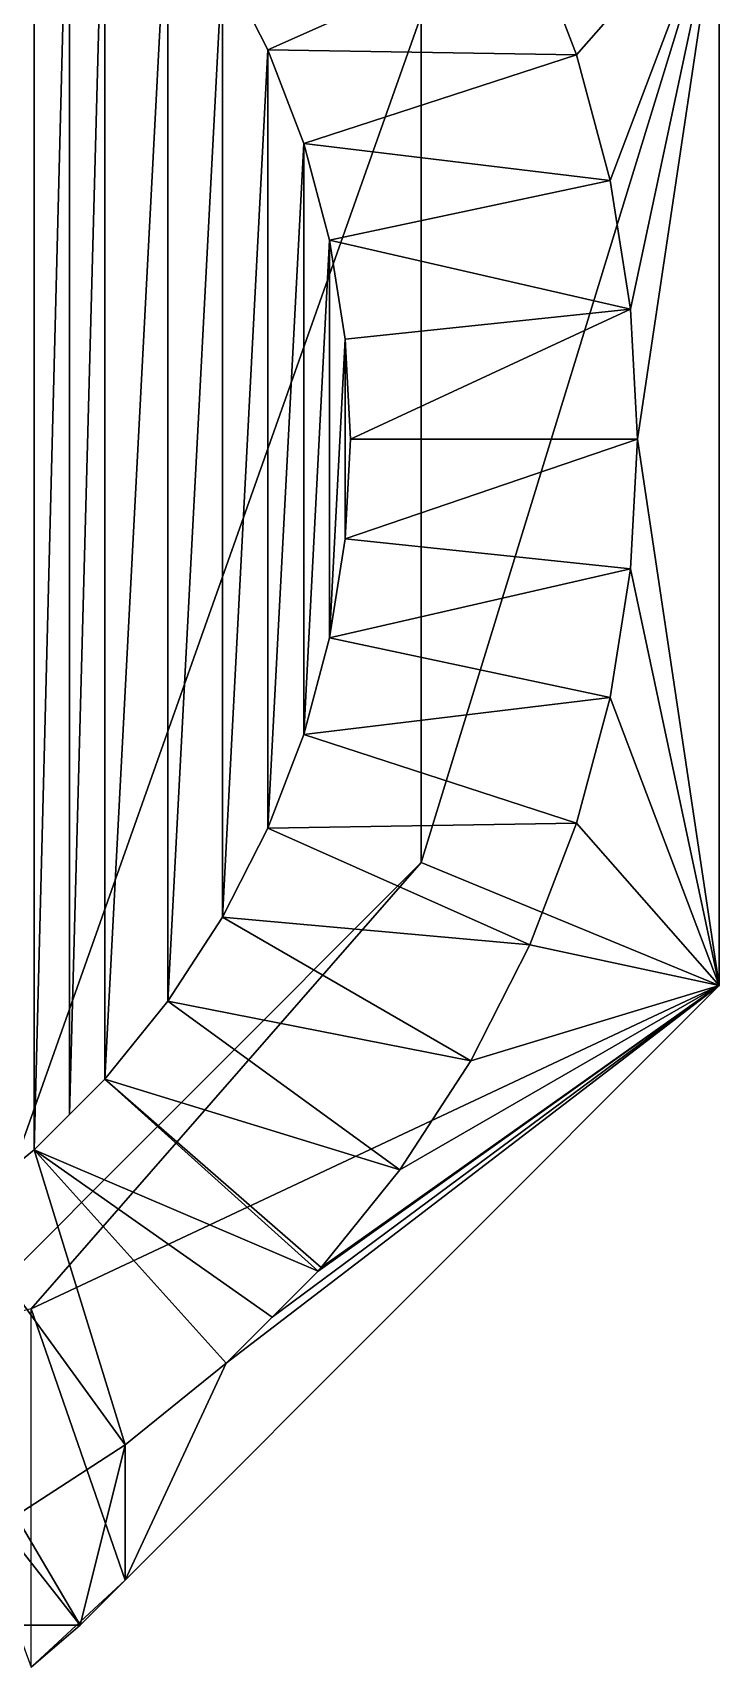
# Model space of a CAD drawing. Header units: metres. Extents: x -48.5 to 48.5, y -27 to 68.5.
# Drawn here: x 23.4 to 48.5, y -24.9 to 34.9 of the extents above; entities that cross this region are included whole.
import ezdxf

# ---------------------------------------------------------------- set-up
doc = ezdxf.new("R2010")
doc.units = ezdxf.units.M

msp = doc.modelspace()

# ---------------------------------------------------------------- linework, layer by layer
at = {"layer": 'STL2DXF'}
for points in [[(37.58, 35.499, -3), (20.572, -12.507, -3), (15.499, 57.58, -3)], [(20.572, 48.316), (20.572, -8.316), (23.42, 46.01)], [(23.42, 46.01), (20.572, -8.316), (23.42, -6.01)], [(23.42, 46.01), (23.42, -6.01), (24.715, 44.715)], [(24.715, 44.715), (23.42, -6.01), (24.715, -4.715)], [(24.715, 44.715), (24.715, -4.715), (26.01, 43.42)], [(26.01, 43.42), (24.715, -4.715), (26.01, -3.42)], [(26.01, 43.42), (26.01, -3.42), (28.316, 40.572)], [(28.316, 40.572), (26.01, -3.42), (28.316, -0.572)], [(28.316, 40.572), (28.316, -0.572), (30.311, 37.5)], [(37.58, 4.501, -3), (48.5, 40.001, 75), (48.5, -0.001, 75)], [(48.5, 40.001, 75), (37.58, 4.501, -3), (37.58, 35.499, -3)], [(48.5, 40.001, 75), (41.566, 38.507, 75), (43.273, 34.06, 75)], [(48.5, 40.001, 75), (43.273, 34.06, 75), (44.506, 29.46, 75)], [(48.5, 40.001, 75), (44.506, 29.46, 75), (45.251, 24.756, 75)], [(48.5, 40.001, 75), (45.251, 24.756, 75), (45.5, 20, 75)], [(45.5, 20, 75), (48.5, -0.001, 75), (48.5, 40.001, 75)], [(41.566, 38.507, 75), (30.311, 37.5), (31.974, 34.236)], [(31.974, 34.236), (43.273, 34.06, 75), (41.566, 38.507, 75)], [(30.311, 37.5), (28.316, -0.572), (30.311, 2.5)], [(30.311, 37.5), (30.311, 2.5), (31.974, 34.236)], [(20.572, -12.507, -3), (37.58, 35.499, -3), (37.58, 4.501, -3)], [(31.974, 34.236), (30.311, 2.5), (31.974, 5.764)], [(31.974, 34.236), (31.974, 5.764), (33.287, 30.816)], [(43.273, 34.06, 75), (31.974, 34.236), (33.287, 30.816)], [(33.287, 30.816), (44.506, 29.46, 75), (43.273, 34.06, 75)], [(33.287, 30.816), (31.974, 5.764), (33.287, 9.184)], [(33.287, 30.816), (33.287, 9.184), (34.235, 27.277)], [(44.506, 29.46, 75), (33.287, 30.816), (34.235, 27.277)], [(34.235, 27.277), (45.251, 24.756, 75), (44.506, 29.46, 75)], [(34.235, 27.277), (33.287, 9.184), (34.235, 12.723)], [(34.235, 27.277), (34.235, 12.723), (34.808, 23.658)], [(45.251, 24.756, 75), (34.235, 27.277), (34.808, 23.658)], [(35, 20), (45.251, 24.756, 75), (34.808, 23.658)], [(45.251, 24.756, 75), (35, 20), (45.5, 20, 75)], [(34.808, 23.658), (34.235, 12.723), (34.808, 16.342)], [(34.808, 23.658), (34.808, 16.342), (35, 20)], [(45.5, 20, 75), (34.808, 16.342), (45.251, 15.244, 75)], [(34.808, 16.342), (45.5, 20, 75), (35, 20)], [(45.251, 15.244, 75), (48.5, -0.001, 75), (45.5, 20, 75)], [(34.235, 12.723), (45.251, 15.244, 75), (34.808, 16.342)], [(45.251, 15.244, 75), (34.235, 12.723), (44.506, 10.54, 75)], [(44.506, 10.54, 75), (48.5, -0.001, 75), (45.251, 15.244, 75)], [(33.287, 9.184), (44.506, 10.54, 75), (34.235, 12.723)], [(44.506, 10.54, 75), (33.287, 9.184), (43.273, 5.94, 75)], [(43.273, 5.94, 75), (48.5, -0.001, 75), (44.506, 10.54, 75)], [(31.974, 5.764), (43.273, 5.94, 75), (33.287, 9.184)], [(30.311, 2.5), (41.566, 1.493, 75), (31.974, 5.764)], [(43.273, 5.94, 75), (31.974, 5.764), (41.566, 1.493, 75)], [(41.566, 1.493, 75), (48.5, -0.001, 75), (43.273, 5.94, 75)], [(37.58, 4.501, -3), (23.307, -11.83, 7.41), (20.572, -12.507, -3)], [(23.307, -11.83, 7.41), (37.58, 4.501, -3), (48.5, -0.001, 75)], [(28.316, -0.572), (39.404, -2.75, 75), (30.311, 2.5)], [(41.566, 1.493, 75), (30.311, 2.5), (39.404, -2.75, 75)], [(39.404, -2.75, 75), (48.5, -0.001, 75), (41.566, 1.493, 75)], [(48.5, -0.001, 75), (26.744, -21.757, 75), (23.307, -11.83, 7.41)], [(26.01, -3.42), (36.81, -6.744, 75), (28.316, -0.572)], [(30.445, -13.813, 75), (26.744, -21.757, 75), (48.5, -0.001, 75)], [(39.404, -2.75, 75), (28.316, -0.572), (36.81, -6.744, 75)], [(30.445, -13.813, 75), (48.5, -0.001, 75), (32.129, -12.129, 75)], [(32.129, -12.129, 75), (48.5, -0.001, 75), (33.813, -10.445, 75)], [(33.813, -10.445, 75), (48.5, -0.001, 75), (33.922, -10.311, 75)], [(33.922, -10.311, 75), (48.5, -0.001, 75), (36.81, -6.744, 75)], [(36.81, -6.744, 75), (48.5, -0.001, 75), (39.404, -2.75, 75)], [(23.42, -6.01), (33.813, -10.445, 75), (26.01, -3.42)], [(23.42, -6.01), (26.01, -3.42), (24.715, -4.715)], [(33.922, -10.311, 75), (26.01, -3.42), (33.813, -10.445, 75)], [(26.01, -3.42), (33.922, -10.311, 75), (36.81, -6.744, 75)], [(26.744, -16.81, 75), (23.42, -6.01), (20.572, -8.316)], [(32.129, -12.129, 75), (23.42, -6.01), (30.445, -13.813, 75)], [(23.42, -6.01), (32.129, -12.129, 75), (33.813, -10.445, 75)], [(23.42, -6.01), (26.744, -16.81, 75), (30.445, -13.813, 75)], [(20.572, -8.316), (22.75, -19.404, 75), (26.744, -16.81, 75)], [(23.307, -11.83, 7.41), (26.744, -21.757, 75), (23.307, -24.945, 71.039)], [(26.744, -16.81, 75), (26.744, -21.757, 75), (30.445, -13.813, 75)], [(22.75, -19.404, 75), (25.097, -23.404, 75), (26.744, -16.81, 75)], [(26.744, -16.81, 75), (25.097, -23.404, 75), (26.744, -21.757, 75)], [(22.75, -20.404, 75), (25.097, -23.404, 75), (22.75, -19.404, 75)], [(25.097, -23.404, 75), (22.75, -20.404, 75), (22.75, -23.404, 75)], [(25.097, -23.404, 75), (23.307, -24.945, 71.039), (26.744, -21.757, 75)], [(22.75, -23.404, 75), (23.307, -24.945, 71.039), (25.097, -23.404, 75)]]:
    msp.add_3dface(points, dxfattribs=at)

doc.saveas('drawing.dxf')
